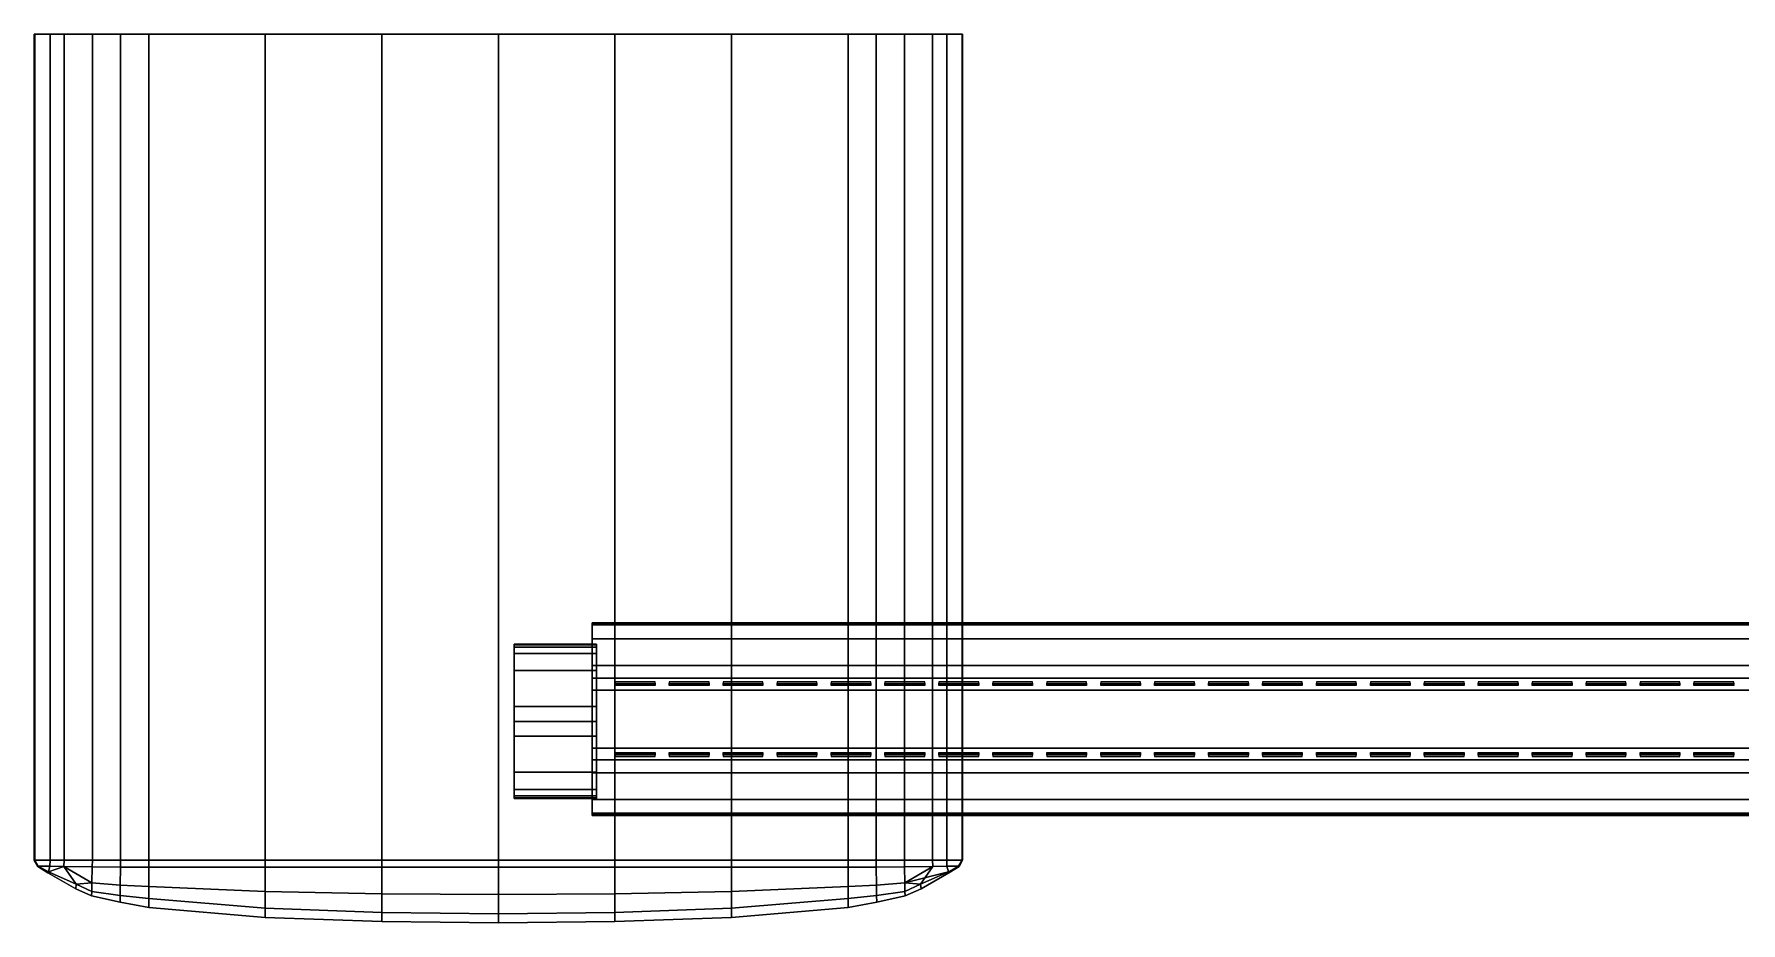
# Model space of a CAD drawing. Extents: x -134 to 134, y -35 to 0.
# Drawn here: x -134 to -67, y -34.9 to 0 of the extents above; entities that cross this region are included whole.
import ezdxf

# ---------------------------------------------------------------- set-up
doc = ezdxf.new("R2010")
doc.units = 0
for name, color, linetype in [('COSTURA', 240, 'CONTINUOUS'), ('COURO', 100, 'CONTINUOUS'), ('METAL', 160, 'CONTINUOUS')]:
    doc.layers.add(name, color=color, linetype=linetype)

msp = doc.modelspace()

# ---------------------------------------------------------------- linework, layer by layer
at = {"layer": 'COSTURA'}
for points in [[(-109.616, -25.537, 10.807), (-109.616, -25.438, 10.243), (-111.179, -25.438, 10.243), (-111.179, -25.537, 10.807)], [(-107.498, -25.537, 10.807), (-107.498, -25.438, 10.243), (-109.061, -25.438, 10.243), (-109.061, -25.537, 10.807)], [(-105.38, -25.537, 10.807), (-105.38, -25.438, 10.243), (-106.943, -25.438, 10.243), (-106.943, -25.537, 10.807)], [(-103.262, -25.537, 10.807), (-103.262, -25.438, 10.243), (-104.825, -25.438, 10.243), (-104.825, -25.537, 10.807)], [(-101.144, -25.537, 10.807), (-101.144, -25.438, 10.243), (-102.707, -25.438, 10.243), (-102.707, -25.537, 10.807)], [(-99.026, -25.537, 10.807), (-99.026, -25.438, 10.243), (-100.589, -25.438, 10.243), (-100.589, -25.537, 10.807)], [(-96.908, -25.537, 10.807), (-96.908, -25.438, 10.243), (-98.471, -25.438, 10.243), (-98.471, -25.537, 10.807)], [(-94.79, -25.537, 10.807), (-94.79, -25.438, 10.243), (-96.353, -25.438, 10.243), (-96.353, -25.537, 10.807)], [(-92.672, -25.537, 10.807), (-92.672, -25.438, 10.243), (-94.235, -25.438, 10.243), (-94.235, -25.537, 10.807)], [(-90.553, -25.537, 10.807), (-90.553, -25.438, 10.243), (-92.117, -25.438, 10.243), (-92.117, -25.537, 10.807)], [(-88.435, -25.537, 10.807), (-88.435, -25.438, 10.243), (-89.999, -25.438, 10.243), (-89.999, -25.537, 10.807)], [(-86.317, -25.537, 10.807), (-86.317, -25.438, 10.243), (-87.881, -25.438, 10.243), (-87.881, -25.537, 10.807)], [(-84.199, -25.537, 10.807), (-84.199, -25.438, 10.243), (-85.763, -25.438, 10.243), (-85.763, -25.537, 10.807)], [(-82.081, -25.537, 10.807), (-82.081, -25.438, 10.243), (-83.645, -25.438, 10.243), (-83.645, -25.537, 10.807)], [(-79.963, -25.537, 10.807), (-79.963, -25.438, 10.243), (-81.527, -25.438, 10.243), (-81.527, -25.537, 10.807)], [(-77.845, -25.537, 10.807), (-77.845, -25.438, 10.243), (-79.409, -25.438, 10.243), (-79.409, -25.537, 10.807)], [(-75.727, -25.537, 10.807), (-75.727, -25.438, 10.243), (-77.291, -25.438, 10.243), (-77.291, -25.537, 10.807)], [(-73.609, -25.537, 10.807), (-73.609, -25.438, 10.243), (-75.173, -25.438, 10.243), (-75.173, -25.537, 10.807)], [(-71.491, -25.537, 10.807), (-71.491, -25.438, 10.243), (-73.055, -25.438, 10.243), (-73.055, -25.537, 10.807)], [(-69.373, -25.537, 10.807), (-69.373, -25.438, 10.243), (-70.937, -25.438, 10.243), (-70.937, -25.537, 10.807)], [(-67.255, -25.537, 10.807), (-67.255, -25.438, 10.243), (-68.819, -25.438, 10.243), (-68.819, -25.537, 10.807)], [(-109.616, -25.486, -10.844), (-109.616, -25.585, -11.407), (-111.179, -25.585, -11.407), (-111.179, -25.486, -10.844)], [(-107.498, -25.486, -10.844), (-107.498, -25.585, -11.407), (-109.061, -25.585, -11.407), (-109.061, -25.486, -10.844)], [(-105.38, -25.486, -10.844), (-105.38, -25.585, -11.407), (-106.943, -25.585, -11.407), (-106.943, -25.486, -10.844)], [(-103.262, -25.486, -10.844), (-103.262, -25.585, -11.407), (-104.825, -25.585, -11.407), (-104.825, -25.486, -10.844)], [(-101.144, -25.486, -10.844), (-101.144, -25.585, -11.407), (-102.707, -25.585, -11.407), (-102.707, -25.486, -10.844)], [(-99.026, -25.486, -10.844), (-99.026, -25.585, -11.407), (-100.589, -25.585, -11.407), (-100.589, -25.486, -10.844)], [(-96.908, -25.486, -10.844), (-96.908, -25.585, -11.407), (-98.471, -25.585, -11.407), (-98.471, -25.486, -10.844)], [(-94.79, -25.486, -10.844), (-94.79, -25.585, -11.407), (-96.353, -25.585, -11.407), (-96.353, -25.486, -10.844)], [(-92.672, -25.486, -10.844), (-92.672, -25.585, -11.407), (-94.235, -25.585, -11.407), (-94.235, -25.486, -10.844)], [(-90.553, -25.486, -10.844), (-90.553, -25.585, -11.407), (-92.117, -25.585, -11.407), (-92.117, -25.486, -10.844)], [(-88.435, -25.486, -10.844), (-88.435, -25.585, -11.407), (-89.999, -25.585, -11.407), (-89.999, -25.486, -10.844)], [(-86.317, -25.486, -10.844), (-86.317, -25.585, -11.407), (-87.881, -25.585, -11.407), (-87.881, -25.486, -10.844)], [(-84.199, -25.486, -10.844), (-84.199, -25.585, -11.407), (-85.763, -25.585, -11.407), (-85.763, -25.486, -10.844)], [(-82.081, -25.486, -10.844), (-82.081, -25.585, -11.407), (-83.645, -25.585, -11.407), (-83.645, -25.486, -10.844)], [(-79.963, -25.486, -10.844), (-79.963, -25.585, -11.407), (-81.527, -25.585, -11.407), (-81.527, -25.486, -10.844)], [(-77.845, -25.486, -10.844), (-77.845, -25.585, -11.407), (-79.409, -25.585, -11.407), (-79.409, -25.486, -10.844)], [(-75.727, -25.486, -10.844), (-75.727, -25.585, -11.407), (-77.291, -25.585, -11.407), (-77.291, -25.486, -10.844)], [(-73.609, -25.486, -10.844), (-73.609, -25.585, -11.407), (-75.173, -25.585, -11.407), (-75.173, -25.486, -10.844)], [(-71.491, -25.486, -10.844), (-71.491, -25.585, -11.407), (-73.055, -25.585, -11.407), (-73.055, -25.486, -10.844)], [(-69.373, -25.486, -10.844), (-69.373, -25.585, -11.407), (-70.937, -25.585, -11.407), (-70.937, -25.486, -10.844)], [(-67.255, -25.486, -10.844), (-67.255, -25.585, -11.407), (-68.819, -25.585, -11.407), (-68.819, -25.486, -10.844)], [(-109.616, -28.218, -11.407), (-109.616, -28.318, -10.844), (-111.179, -28.318, -10.844), (-111.179, -28.218, -11.407)], [(-109.616, -28.365, 10.102), (-109.616, -28.266, 10.665), (-111.179, -28.266, 10.665), (-111.179, -28.365, 10.102)], [(-107.498, -28.218, -11.407), (-107.498, -28.318, -10.844), (-109.061, -28.318, -10.844), (-109.061, -28.218, -11.407)], [(-107.498, -28.365, 10.102), (-107.498, -28.266, 10.665), (-109.061, -28.266, 10.665), (-109.061, -28.365, 10.102)], [(-105.38, -28.218, -11.407), (-105.38, -28.318, -10.844), (-106.943, -28.318, -10.844), (-106.943, -28.218, -11.407)], [(-105.38, -28.365, 10.102), (-105.38, -28.266, 10.665), (-106.943, -28.266, 10.665), (-106.943, -28.365, 10.102)], [(-103.262, -28.218, -11.407), (-103.262, -28.318, -10.844), (-104.825, -28.318, -10.844), (-104.825, -28.218, -11.407)], [(-103.262, -28.365, 10.102), (-103.262, -28.266, 10.665), (-104.825, -28.266, 10.665), (-104.825, -28.365, 10.102)], [(-101.144, -28.218, -11.407), (-101.144, -28.318, -10.844), (-102.707, -28.318, -10.844), (-102.707, -28.218, -11.407)], [(-101.144, -28.365, 10.102), (-101.144, -28.266, 10.665), (-102.707, -28.266, 10.665), (-102.707, -28.365, 10.102)], [(-99.026, -28.218, -11.407), (-99.026, -28.318, -10.844), (-100.589, -28.318, -10.844), (-100.589, -28.218, -11.407)], [(-99.026, -28.365, 10.102), (-99.026, -28.266, 10.665), (-100.589, -28.266, 10.665), (-100.589, -28.365, 10.102)], [(-96.908, -28.218, -11.407), (-96.908, -28.318, -10.844), (-98.471, -28.318, -10.844), (-98.471, -28.218, -11.407)], [(-96.908, -28.365, 10.102), (-96.908, -28.266, 10.665), (-98.471, -28.266, 10.665), (-98.471, -28.365, 10.102)], [(-94.79, -28.218, -11.407), (-94.79, -28.318, -10.844), (-96.353, -28.318, -10.844), (-96.353, -28.218, -11.407)], [(-94.79, -28.365, 10.102), (-94.79, -28.266, 10.665), (-96.353, -28.266, 10.665), (-96.353, -28.365, 10.102)], [(-92.672, -28.218, -11.407), (-92.672, -28.318, -10.844), (-94.235, -28.318, -10.844), (-94.235, -28.218, -11.407)], [(-92.672, -28.365, 10.102), (-92.672, -28.266, 10.665), (-94.235, -28.266, 10.665), (-94.235, -28.365, 10.102)], [(-90.553, -28.218, -11.407), (-90.553, -28.318, -10.844), (-92.117, -28.318, -10.844), (-92.117, -28.218, -11.407)], [(-90.553, -28.365, 10.102), (-90.553, -28.266, 10.665), (-92.117, -28.266, 10.665), (-92.117, -28.365, 10.102)], [(-88.435, -28.218, -11.407), (-88.435, -28.318, -10.844), (-89.999, -28.318, -10.844), (-89.999, -28.218, -11.407)], [(-88.435, -28.365, 10.102), (-88.435, -28.266, 10.665), (-89.999, -28.266, 10.665), (-89.999, -28.365, 10.102)], [(-86.317, -28.218, -11.407), (-86.317, -28.318, -10.844), (-87.881, -28.318, -10.844), (-87.881, -28.218, -11.407)], [(-86.317, -28.365, 10.102), (-86.317, -28.266, 10.665), (-87.881, -28.266, 10.665), (-87.881, -28.365, 10.102)], [(-84.199, -28.218, -11.407), (-84.199, -28.318, -10.844), (-85.763, -28.318, -10.844), (-85.763, -28.218, -11.407)], [(-84.199, -28.365, 10.102), (-84.199, -28.266, 10.665), (-85.763, -28.266, 10.665), (-85.763, -28.365, 10.102)], [(-82.081, -28.218, -11.407), (-82.081, -28.318, -10.844), (-83.645, -28.318, -10.844), (-83.645, -28.218, -11.407)], [(-82.081, -28.365, 10.102), (-82.081, -28.266, 10.665), (-83.645, -28.266, 10.665), (-83.645, -28.365, 10.102)], [(-79.963, -28.218, -11.407), (-79.963, -28.318, -10.844), (-81.527, -28.318, -10.844), (-81.527, -28.218, -11.407)], [(-79.963, -28.365, 10.102), (-79.963, -28.266, 10.665), (-81.527, -28.266, 10.665), (-81.527, -28.365, 10.102)], [(-77.845, -28.218, -11.407), (-77.845, -28.318, -10.844), (-79.409, -28.318, -10.844), (-79.409, -28.218, -11.407)], [(-77.845, -28.365, 10.102), (-77.845, -28.266, 10.665), (-79.409, -28.266, 10.665), (-79.409, -28.365, 10.102)], [(-75.727, -28.218, -11.407), (-75.727, -28.318, -10.844), (-77.291, -28.318, -10.844), (-77.291, -28.218, -11.407)], [(-75.727, -28.365, 10.102), (-75.727, -28.266, 10.665), (-77.291, -28.266, 10.665), (-77.291, -28.365, 10.102)], [(-73.609, -28.218, -11.407), (-73.609, -28.318, -10.844), (-75.173, -28.318, -10.844), (-75.173, -28.218, -11.407)], [(-73.609, -28.365, 10.102), (-73.609, -28.266, 10.665), (-75.173, -28.266, 10.665), (-75.173, -28.365, 10.102)], [(-71.491, -28.218, -11.407), (-71.491, -28.318, -10.844), (-73.055, -28.318, -10.844), (-73.055, -28.218, -11.407)], [(-71.491, -28.365, 10.102), (-71.491, -28.266, 10.665), (-73.055, -28.266, 10.665), (-73.055, -28.365, 10.102)], [(-69.373, -28.218, -11.407), (-69.373, -28.318, -10.844), (-70.937, -28.318, -10.844), (-70.937, -28.218, -11.407)], [(-69.373, -28.365, 10.102), (-69.373, -28.266, 10.665), (-70.937, -28.266, 10.665), (-70.937, -28.365, 10.102)], [(-67.255, -28.218, -11.407), (-67.255, -28.318, -10.844), (-68.819, -28.318, -10.844), (-68.819, -28.218, -11.407)], [(-67.255, -28.365, 10.102), (-67.255, -28.266, 10.665), (-68.819, -28.266, 10.665), (-68.819, -28.365, 10.102)]]:
    msp.add_3dface(points, dxfattribs=at)

# ---------------------------------------------------------------- meshes
at = {"layer": 'COURO'}
mesh = msp.add_polyface(dxfattribs=at)
corners = [(112.4, -28.038, 12.112), (112.4, -28.038, 12.112), (112.4, -28.038, 12.112), (112.4, -25.767, 12.112), (112.4, -25.767, 12.112), (112.4, -25.767, 12.112), (112.4, -28.507, 8.986), (112.4, -28.507, 8.986), (112.4, -25.297, 8.986), (112.4, -25.297, 8.986), (112.4, -29.011, 6.73), (112.4, -29.011, 6.73), (112.4, -24.793, 6.73), (112.4, -24.793, 6.73), (112.4, -27.964, 6.724), (112.4, -25.84, 6.724), (112.4, -30.058, 3.744), (112.4, -30.058, 3.744), (112.4, -23.747, 3.744), (112.4, -23.747, 3.744), (112.4, -30.599, 1.284), (112.4, -30.599, 1.284), (112.4, -23.205, 1.284), (112.4, -23.205, 1.284), (112.4, -30.667, 0.545), (112.4, -30.667, 0.545), (112.4, -23.137, 0.545), (112.4, -23.137, 0.545), (112.4, -27.891, 0.487), (112.4, -25.914, 0.487), (112.4, -30.69, -0.194), (112.4, -30.69, -0.194), (112.4, -27.891, -0.194), (112.4, -25.914, -0.194), (112.4, -23.115, -0.194), (112.4, -23.115, -0.194), (112.4, -27.891, -0.875), (112.4, -25.914, -0.875), (112.4, -30.667, -0.933), (112.4, -30.667, -0.933), (112.4, -23.137, -0.933), (112.4, -23.137, -0.933), (112.4, -30.599, -1.672), (112.4, -30.599, -1.672), (112.4, -23.205, -1.672), (112.4, -23.205, -1.672), (112.4, -30.058, -4.132), (112.4, -30.058, -4.132), (112.4, -23.747, -4.132), (112.4, -23.747, -4.132), (112.4, -27.964, -7.112), (112.4, -25.84, -7.112), (112.4, -29.011, -7.118), (112.4, -29.011, -7.118), (112.4, -24.793, -7.118), (112.4, -24.793, -7.118), (112.4, -28.507, -9.374), (112.4, -28.507, -9.374), (112.4, -25.297, -9.374), (112.4, -25.297, -9.374), (112.4, -28.038, -12.5), (112.4, -28.038, -12.5), (112.4, -28.038, -12.5), (112.4, -25.767, -12.5), (112.4, -25.767, -12.5), (112.4, -25.767, -12.5), (-61.768, -28.038, 12.112), (-61.768, -28.038, 12.112), (-61.768, -25.767, 12.112), (-61.768, -25.767, 12.112), (-61.768, -28.507, 8.986), (-61.768, -25.297, 8.986), (-61.768, -29.011, 6.73), (-61.768, -24.793, 6.73), (-61.768, -30.058, 3.744), (-61.768, -23.747, 3.744), (-61.768, -30.599, 1.284), (-61.768, -23.205, 1.284), (-61.768, -30.667, 0.545), (-61.768, -23.137, 0.545), (-61.768, -30.69, -0.194), (-61.768, -23.115, -0.194), (-61.768, -30.667, -0.933), (-61.768, -23.137, -0.933), (-61.768, -30.599, -1.672), (-61.768, -23.205, -1.672), (-61.768, -30.058, -4.132), (-61.768, -23.747, -4.132), (-61.768, -29.011, -7.118), (-61.768, -24.793, -7.118), (-61.768, -28.507, -9.374), (-61.768, -25.297, -9.374), (-61.768, -28.038, -12.5), (-61.768, -28.038, -12.5), (-61.768, -25.767, -12.5), (-61.768, -25.767, -12.5), (-112.091, -28.038, 12.112), (-112.091, -28.038, 12.112), (-112.091, -28.038, 12.112), (-112.091, -25.767, 12.112), (-112.091, -25.767, 12.112), (-112.091, -25.767, 12.112), (-112.091, -28.507, 8.986), (-112.091, -28.507, 8.986), (-112.091, -25.297, 8.986), (-112.091, -25.297, 8.986), (-112.091, -29.011, 6.73), (-112.091, -29.011, 6.73), (-112.091, -24.793, 6.73), (-112.091, -24.793, 6.73), (-112.091, -27.964, 6.724), (-112.091, -25.84, 6.724), (-112.091, -30.058, 3.744), (-112.091, -30.058, 3.744), (-112.091, -23.747, 3.744), (-112.091, -23.747, 3.744), (-112.091, -30.599, 1.284), (-112.091, -30.599, 1.284), (-112.091, -23.205, 1.284), (-112.091, -23.205, 1.284), (-112.091, -30.667, 0.545), (-112.091, -30.667, 0.545), (-112.091, -23.137, 0.545), (-112.091, -23.137, 0.545), (-112.091, -27.891, 0.487), (-112.091, -25.914, 0.487), (-112.091, -30.69, -0.194), (-112.091, -30.69, -0.194), (-112.091, -27.891, -0.194), (-112.091, -25.914, -0.194), (-112.091, -23.115, -0.194), (-112.091, -23.115, -0.194), (-112.091, -27.891, -0.875), (-112.091, -25.914, -0.875), (-112.091, -30.667, -0.933), (-112.091, -30.667, -0.933), (-112.091, -23.137, -0.933), (-112.091, -23.137, -0.933), (-112.091, -30.599, -1.672), (-112.091, -30.599, -1.672), (-112.091, -23.205, -1.672), (-112.091, -23.205, -1.672), (-112.091, -30.058, -4.132), (-112.091, -30.058, -4.132), (-112.091, -23.747, -4.132), (-112.091, -23.747, -4.132), (-112.091, -27.964, -7.112), (-112.091, -25.84, -7.112), (-112.091, -29.011, -7.118), (-112.091, -29.011, -7.118), (-112.091, -24.793, -7.118), (-112.091, -24.793, -7.118), (-112.091, -28.507, -9.374), (-112.091, -28.507, -9.374), (-112.091, -25.297, -9.374), (-112.091, -25.297, -9.374), (-112.091, -28.038, -12.5), (-112.091, -28.038, -12.5), (-112.091, -28.038, -12.5), (-112.091, -25.767, -12.5), (-112.091, -25.767, -12.5), (-112.091, -25.767, -12.5)]
mesh.append_faces([[corners[k] for k in face] for face in [(62, 93, 95, 65), (56, 60, 50, 52), (51, 63, 58, 54), (49, 87, 85, 45), (55, 89, 87, 49), (64, 94, 91, 59), (51, 50, 60, 63), (41, 83, 81, 35), (45, 85, 83, 41), (33, 37, 40, 34), (32, 36, 37, 33), (30, 38, 36, 32), (36, 38, 42, 46), (36, 46, 52, 50), (48, 44, 40, 37), (48, 37, 51, 54), (59, 91, 89, 55), (37, 36, 50, 51), (68, 66, 1, 4), (6, 10, 14, 0), (15, 12, 8, 3), (77, 75, 19, 23), (75, 73, 13, 19), (71, 69, 5, 9), (15, 3, 0, 14), (81, 79, 27, 35), (79, 77, 23, 27), (33, 34, 26, 29), (32, 33, 29, 28), (30, 32, 28, 24), (20, 24, 28, 16), (10, 16, 28, 14), (26, 22, 18, 29), (15, 29, 18, 12), (73, 71, 9, 13), (29, 15, 14, 28), (47, 43, 84, 86), (53, 47, 86, 88), (61, 57, 90, 92), (39, 31, 80, 82), (43, 39, 82, 84), (57, 53, 88, 90), (21, 17, 74, 76), (17, 11, 72, 74), (7, 2, 67, 70), (31, 25, 78, 80), (25, 21, 76, 78), (11, 7, 70, 72), (157, 160, 95, 93), (153, 149, 146, 158), (147, 151, 155, 161), (144, 140, 85, 87), (150, 144, 87, 89), (159, 154, 91, 94), (147, 161, 158, 146), (136, 130, 81, 83), (140, 136, 83, 85), (129, 131, 137, 133), (128, 129, 133, 132), (127, 128, 132, 135), (139, 135, 132, 143), (149, 143, 132, 146), (137, 141, 145, 133), (147, 133, 145, 151), (154, 150, 89, 91), (133, 147, 146, 132), (68, 99, 96, 66), (103, 98, 110, 107), (111, 101, 105, 109), (77, 118, 114, 75), (75, 114, 108, 73), (71, 104, 100, 69), (111, 110, 98, 101), (81, 130, 122, 79), (79, 122, 118, 77), (129, 125, 123, 131), (128, 124, 125, 129), (127, 121, 124, 128), (124, 121, 117, 113), (124, 113, 107, 110), (115, 119, 123, 125), (115, 125, 111, 109), (73, 108, 104, 71), (125, 124, 110, 111), (142, 86, 84, 138), (148, 88, 86, 142), (156, 92, 90, 152), (134, 82, 80, 126), (138, 84, 82, 134), (152, 90, 88, 148), (116, 76, 74, 112), (112, 74, 72, 106), (102, 70, 67, 97), (126, 80, 78, 120), (120, 78, 76, 116), (106, 72, 70, 102)]])
at = {"layer": 'METAL'}
mesh = msp.add_polyface(dxfattribs=at)
corners = [(-131.714, 0, -2.412), (-131.714, -32.443, -2.412), (-132.821, -32.443, -1.96), (-132.821, 0, -1.96), (-131.714, 0, 1.906), (-131.714, -32.443, 1.906), (-130.608, -32.443, 2.303), (-130.608, 0, 2.303), (-124.924, -32.443, -4.35), (-129.501, -32.443, -3.193), (-129.501, 0, -3.193), (-124.924, 0, -4.35), (-120.347, -32.443, -5.044), (-120.347, 0, -5.044), (-115.769, -32.443, -5.276), (-115.769, 0, -5.276), (-120.347, -32.443, 4.539), (-115.769, -32.443, 4.77), (-115.769, 0, 4.77), (-120.347, 0, 4.539), (-124.924, -32.443, 3.844), (-124.924, 0, 3.844), (-129.501, -32.443, 2.687), (-129.501, 0, 2.687), (-134, -32.443, -0.127), (-133.976, -32.443, 0.125), (-133.976, 0, 0.125), (-134, 0, -0.127), (-134, -32.443, -0.379), (-134, 0, -0.379), (-133.976, -32.443, -0.631), (-133.976, 0, -0.631), (-130.608, -32.443, -2.809), (-130.608, 0, -2.809), (-133.375, -32.443, -1.628), (-133.375, 0, -1.628), (-133.375, 0, 1.123), (-133.375, -32.443, 1.123), (-132.821, -32.443, 1.454), (-132.821, 0, 1.454), (-115.145, -27.577, 0.415), (-115.145, -28.987, 6.402), (-115.145, -27.577, 10.857), (-115.145, -27.577, -11.245), (-115.145, -26.992, -11.245), (-111.918, -26.992, -11.245), (-111.918, -27.577, -11.245), (-111.918, -27.577, 10.857), (-111.918, -26.992, 10.857), (-115.145, -26.992, 10.857), (-115.145, -27.577, 10.857), (-115.145, -27.577, -0.803), (-115.145, -26.992, -0.803), (-115.145, -26.992, -11.245), (-115.145, -27.577, -11.245), (-115.145, -27.577, -0.194), (-115.145, -26.992, -0.194), (-115.145, -26.992, 0.415), (-115.145, -26.992, 10.857), (-115.145, -26.408, -11.245), (-115.145, -26.408, -0.803), (-115.145, -23.991, -0.854), (-115.145, -24.071, -1.515), (-115.145, -24.322, -3.713), (-115.145, -24.998, -6.79), (-115.145, -24.998, -6.79), (-115.145, -24.322, -3.713), (-111.918, -24.322, -3.713), (-111.918, -24.998, -6.79), (-115.145, -26.408, -11.245), (-111.918, -26.408, -11.245), (-111.918, -24.998, 6.402), (-111.918, -24.322, 3.325), (-115.145, -24.322, 3.325), (-115.145, -24.998, 6.402), (-111.918, -26.408, 10.857), (-115.145, -26.408, 10.857), (-115.145, -23.964, -0.194), (-115.145, -26.408, -0.194), (-115.145, -23.991, 0.466), (-115.145, -26.408, 0.415), (-115.145, -26.408, 10.857), (-115.145, -24.998, 6.402), (-115.145, -24.071, 1.127), (-115.145, -24.322, 3.325), (-115.145, -26.408, -11.245), (-111.918, -26.408, -11.245), (-111.918, -26.408, 10.857), (-115.145, -26.408, 10.857)]
mesh.append_faces([[corners[k] for k in face] for face in [(0, 1, 2, 3), (4, 5, 6, 7), (8, 9, 10, 11), (12, 8, 11, 13), (14, 12, 13, 15), (16, 17, 18, 19), (20, 16, 19, 21), (22, 20, 21, 23), (24, 25, 26, 27), (28, 24, 27, 29), (30, 28, 29, 31), (10, 9, 32, 33), (33, 32, 1, 0), (34, 35, 3, 2), (36, 37, 38, 39), (39, 38, 5, 4), (22, 23, 7, 6), (40, 41, 42, 42), (43, 44, 45, 46), (47, 48, 49, 50), (51, 52, 53, 54), (55, 56, 52, 51), (40, 57, 56, 55), (42, 58, 57, 40), (59, 60, 61, 62), (62, 63, 64, 59), (65, 66, 67, 68), (69, 65, 68, 70), (71, 72, 73, 74), (75, 71, 74, 76), (77, 61, 60, 78), (79, 77, 78, 80), (80, 81, 82, 83), (82, 84, 83, 83), (80, 83, 79, 79), (85, 86, 45, 44), (87, 88, 49, 48), (60, 59, 53, 52), (78, 60, 52, 56), (80, 78, 56, 57), (81, 80, 57, 58)]])
mesh = msp.add_polyface(dxfattribs=at)
corners = [(-131.738, 0, -1.548), (-131.714, 0, -2.412), (-132.821, 0, -1.96), (-132.857, 0, -1.277), (-124.924, 0, -2.711), (-124.924, 0, -4.35), (-129.501, 0, -3.193), (-129.501, 0, -2.017), (-120.347, 0, -3.128), (-120.347, 0, -5.044), (-115.769, 0, -3.267), (-115.769, 0, -5.276), (-131.75, 0, -0.685), (-132.875, 0, -0.594), (-131.75, 0, 0.179), (-132.875, 0, 0.089), (-132.857, 0, 0.771), (-131.738, 0, 1.043), (-132.821, 0, 1.454), (-131.714, 0, 1.906), (-124.924, 0, -1.072), (-129.501, 0, -0.841), (-124.924, 0, 0.567), (-129.501, 0, 0.335), (-124.924, 0, 2.205), (-129.501, 0, 1.511), (-124.924, 0, 3.844), (-129.501, 0, 2.687), (-120.347, 0, -1.211), (-120.347, 0, 0.705), (-120.347, 0, 2.622), (-120.347, 0, 4.539), (-115.769, 0, -1.257), (-115.769, 0, 0.752), (-115.769, 0, 2.761), (-115.769, 0, 4.77), (-130.608, 0, -2.809), (-130.62, 0, -1.787), (-133.375, 0, -1.628), (-133.417, 0, -1.078), (-130.626, 0, -0.764), (-133.438, 0, -0.528), (-130.626, 0, 0.258), (-133.438, 0, 0.022), (-130.62, 0, 1.281), (-133.417, 0, 0.572), (-130.608, 0, 2.303), (-133.375, 0, 1.123), (-133.976, -32.443, -0.631), (-133.976, 0, -0.631), (-133.375, 0, -1.628), (-133.375, -32.443, -1.628), (-133.976, 0, 0.125), (-133.976, -32.443, 0.125), (-133.375, -32.443, 1.123), (-133.375, 0, 1.123), (-133.976, 0, -0.631), (-134, 0, -0.379), (-134, 0, -0.127), (-133.976, 0, 0.125)]
mesh.append_faces([[corners[k] for k in face] for face in [(0, 1, 2, 3), (4, 5, 6, 7), (8, 9, 5, 4), (10, 11, 9, 8), (12, 0, 3, 13), (14, 12, 13, 15), (16, 17, 14, 15), (18, 19, 17, 16), (20, 4, 7, 21), (22, 20, 21, 23), (24, 22, 23, 25), (26, 24, 25, 27), (28, 8, 4, 20), (29, 28, 20, 22), (30, 29, 22, 24), (31, 30, 24, 26), (32, 10, 8, 28), (33, 32, 28, 29), (34, 33, 29, 30), (35, 34, 30, 31), (7, 6, 36, 37), (37, 36, 1, 0), (38, 39, 3, 2), (21, 7, 37, 40), (40, 37, 0, 12), (39, 41, 13, 3), (23, 21, 40, 42), (42, 40, 12, 14), (41, 43, 15, 13), (44, 25, 23, 42), (17, 44, 42, 14), (15, 43, 45, 16), (46, 27, 25, 44), (19, 46, 44, 17), (16, 45, 47, 18), (48, 49, 50, 51), (52, 53, 54, 55), (38, 56, 39, 39), (56, 57, 41, 39), (57, 58, 43, 41), (43, 58, 59, 45), (45, 59, 47, 47)]])
mesh = msp.add_polyface(dxfattribs=at)
corners = [(-99.824, 0, -2.412), (-98.718, 0, -1.96), (-98.718, -32.443, -1.96), (-99.824, -32.443, -2.412), (-99.824, 0, 1.906), (-100.931, 0, 2.303), (-100.931, -32.443, 2.303), (-99.824, -32.443, 1.906), (-106.615, -32.443, -4.35), (-106.615, 0, -4.35), (-102.038, 0, -3.193), (-102.038, -32.443, -3.193), (-111.192, -32.443, -5.044), (-111.192, 0, -5.044), (-115.769, -32.443, -5.276), (-115.769, 0, -5.276), (-111.192, -32.443, 4.539), (-111.192, 0, 4.539), (-115.769, 0, 4.77), (-115.769, -32.443, 4.77), (-106.615, -32.443, 3.844), (-106.615, 0, 3.844), (-102.038, -32.443, 2.687), (-102.038, 0, 2.687), (-97.539, -32.443, -0.127), (-97.539, 0, -0.127), (-97.563, 0, 0.125), (-97.563, -32.443, 0.125), (-97.539, -32.443, -0.379), (-97.539, 0, -0.379), (-97.563, -32.443, -0.631), (-97.563, 0, -0.631), (-100.931, 0, -2.809), (-100.931, -32.443, -2.809), (-98.164, -32.443, -1.628), (-98.164, 0, -1.628), (-98.164, 0, 1.123), (-98.718, 0, 1.454), (-98.718, -32.443, 1.454), (-98.164, -32.443, 1.123), (-111.918, -27.577, 10.857), (-111.918, -29.914, 1.127), (-111.918, -29.994, 0.466), (-111.918, -27.577, 0.415), (-111.918, -29.994, -0.854), (-111.918, -27.577, -0.803), (-111.918, -27.577, -0.194), (-111.918, -30.021, -0.194), (-111.918, -28.987, -6.79), (-111.918, -27.577, -11.245), (-111.918, -26.992, 0.415), (-111.918, -26.992, 10.857), (-111.918, -26.992, -0.194), (-111.918, -26.992, -0.803), (-111.918, -26.992, -11.245), (-111.918, -26.408, 10.857), (-111.918, -26.408, 0.415), (-111.918, -23.991, 0.466), (-111.918, -24.071, 1.127), (-111.918, -24.322, 3.325), (-111.918, -24.998, 6.402), (-115.145, -24.322, -3.713), (-115.145, -24.071, -1.515), (-111.918, -24.071, -1.515), (-111.918, -24.322, -3.713), (-111.918, -24.322, 3.325), (-111.918, -24.071, 1.127), (-115.145, -24.071, 1.127), (-115.145, -24.322, 3.325), (-115.145, -23.991, 0.466), (-111.918, -23.991, 0.466), (-115.145, -23.964, -0.194), (-111.918, -23.964, -0.194), (-115.145, -23.991, -0.854), (-111.918, -23.991, -0.854), (-111.918, -23.964, -0.194), (-111.918, -26.408, -0.194), (-111.918, -23.991, -0.854), (-111.918, -26.408, -0.803), (-111.918, -26.408, -11.245), (-111.918, -24.998, -6.79), (-111.918, -24.071, -1.515), (-111.918, -24.322, -3.713)]
mesh.append_faces([[corners[k] for k in face] for face in [(0, 1, 2, 3), (4, 5, 6, 7), (8, 9, 10, 11), (12, 13, 9, 8), (14, 15, 13, 12), (16, 17, 18, 19), (20, 21, 17, 16), (22, 23, 21, 20), (24, 25, 26, 27), (28, 29, 25, 24), (30, 31, 29, 28), (10, 32, 33, 11), (32, 0, 3, 33), (34, 2, 1, 35), (36, 37, 38, 39), (37, 4, 7, 38), (22, 6, 5, 23), (40, 41, 42, 43), (44, 45, 46, 47), (45, 48, 49, 49), (43, 50, 51, 40), (46, 52, 50, 43), (45, 53, 52, 46), (49, 54, 53, 45), (55, 56, 57, 58), (58, 59, 60, 55), (61, 62, 63, 64), (65, 66, 67, 68), (69, 67, 66, 70), (71, 69, 70, 72), (73, 71, 72, 74), (62, 73, 74, 63), (75, 57, 56, 76), (77, 75, 76, 78), (78, 79, 80, 81), (80, 82, 81, 81), (78, 81, 77, 77), (56, 55, 51, 50), (76, 56, 50, 52), (78, 76, 52, 53), (79, 78, 53, 54)]])
mesh = msp.add_polyface(dxfattribs=at)
corners = [(-99.8, 0, -1.548), (-98.682, 0, -1.277), (-98.718, 0, -1.96), (-99.824, 0, -2.412), (-106.615, 0, -2.711), (-102.038, 0, -2.017), (-102.038, 0, -3.193), (-106.615, 0, -4.35), (-111.192, 0, -3.128), (-111.192, 0, -5.044), (-115.769, 0, -3.267), (-115.769, 0, -5.276), (-99.788, 0, -0.685), (-98.664, 0, -0.594), (-99.788, 0, 0.179), (-98.664, 0, 0.089), (-98.682, 0, 0.771), (-99.8, 0, 1.043), (-98.718, 0, 1.454), (-99.824, 0, 1.906), (-106.615, 0, -1.072), (-102.038, 0, -0.841), (-106.615, 0, 0.567), (-102.038, 0, 0.335), (-106.615, 0, 2.205), (-102.038, 0, 1.511), (-106.615, 0, 3.844), (-102.038, 0, 2.687), (-111.192, 0, -1.211), (-111.192, 0, 0.705), (-111.192, 0, 2.622), (-111.192, 0, 4.539), (-115.769, 0, -1.257), (-115.769, 0, 0.752), (-115.769, 0, 2.761), (-115.769, 0, 4.77), (-100.919, 0, -1.787), (-100.931, 0, -2.809), (-98.164, 0, -1.628), (-98.122, 0, -1.078), (-100.913, 0, -0.764), (-98.101, 0, -0.528), (-100.913, 0, 0.258), (-98.101, 0, 0.022), (-100.919, 0, 1.281), (-98.122, 0, 0.572), (-100.931, 0, 2.303), (-98.164, 0, 1.123), (-97.563, -32.443, -0.631), (-98.164, -32.443, -1.628), (-98.164, 0, -1.628), (-97.563, 0, -0.631), (-97.563, 0, 0.125), (-98.164, 0, 1.123), (-98.164, -32.443, 1.123), (-97.563, -32.443, 0.125), (-97.563, 0, -0.631), (-97.539, 0, -0.379), (-97.539, 0, -0.127), (-97.563, 0, 0.125)]
mesh.append_faces([[corners[k] for k in face] for face in [(0, 1, 2, 3), (4, 5, 6, 7), (8, 4, 7, 9), (10, 8, 9, 11), (12, 13, 1, 0), (14, 15, 13, 12), (16, 15, 14, 17), (18, 16, 17, 19), (20, 21, 5, 4), (22, 23, 21, 20), (24, 25, 23, 22), (26, 27, 25, 24), (28, 20, 4, 8), (29, 22, 20, 28), (30, 24, 22, 29), (31, 26, 24, 30), (32, 28, 8, 10), (33, 29, 28, 32), (34, 30, 29, 33), (35, 31, 30, 34), (5, 36, 37, 6), (36, 0, 3, 37), (38, 2, 1, 39), (21, 40, 36, 5), (40, 12, 0, 36), (39, 1, 13, 41), (23, 42, 40, 21), (42, 14, 12, 40), (41, 13, 15, 43), (44, 42, 23, 25), (17, 14, 42, 44), (15, 16, 45, 43), (46, 44, 25, 27), (19, 17, 44, 46), (16, 18, 47, 45), (48, 49, 50, 51), (52, 53, 54, 55), (38, 39, 56, 56), (56, 39, 41, 57), (57, 41, 43, 58), (43, 45, 59, 58), (45, 47, 59, 59)]])
mesh = msp.add_polyface(dxfattribs=at)
corners = [(-129.501, -34.298, -0.841), (-129.501, -33.946, -2.017), (-124.924, -34.331, -2.711), (-124.924, -34.693, -1.072), (-129.501, -34.298, 0.335), (-124.924, -34.693, 0.567), (-129.501, -33.946, 1.511), (-124.924, -34.331, 2.205), (-124.924, -34.331, 2.205), (-124.924, -33.678, 3.006), (-129.501, -33.482, 2.015), (-129.501, -33.946, 1.511), (-120.347, -34.498, -3.128), (-120.347, -34.85, -1.211), (-120.347, -34.85, 0.705), (-120.347, -34.498, 2.622), (-120.347, -34.498, 2.622), (-120.347, -33.761, 3.589), (-115.769, -34.552, -3.267), (-115.769, -34.904, -1.257), (-115.769, -34.904, 0.752), (-115.769, -34.552, 2.761), (-115.769, -34.552, 2.761), (-115.769, -33.788, 3.784), (-130.609, -32.714, -2.699), (-130.608, -32.443, -2.809), (-129.501, -32.443, -3.193), (-129.501, -32.716, -3.093), (-124.924, -32.443, -4.35), (-124.924, -32.718, -4.257), (-120.347, -32.443, -5.044), (-120.347, -32.718, -4.951), (-115.769, -32.443, -5.276), (-115.769, -32.718, -5.182), (-115.769, -32.718, 4.676), (-115.769, -32.443, 4.77), (-120.347, -32.443, 4.539), (-120.347, -32.718, 4.445), (-124.924, -32.443, 3.844), (-124.924, -32.718, 3.752), (-129.501, -32.443, 2.687), (-129.501, -32.716, 2.587), (-130.608, -32.443, 2.303), (-130.609, -32.714, 2.193), (-129.501, -33.482, -2.521), (-130.616, -33.425, -2.175), (-124.924, -33.678, -3.512), (-120.347, -33.761, -4.095), (-115.769, -33.788, -4.29), (-130.616, -33.425, 1.67), (-124.924, -34.331, -2.711), (-129.501, -33.946, -2.017), (-120.347, -34.498, -3.128), (-115.769, -34.552, -3.267), (-115.145, -28.987, -6.79), (-115.145, -29.663, -3.713), (-115.145, -29.914, -1.515), (-115.145, -27.577, -11.245), (-115.145, -29.994, -0.854), (-115.145, -27.577, -0.803), (-115.145, -28.987, -6.79), (-111.918, -28.987, -6.79), (-111.918, -29.663, -3.713), (-115.145, -29.663, -3.713), (-115.145, -27.577, -11.245), (-111.918, -27.577, -11.245), (-111.918, -28.987, 6.402), (-115.145, -28.987, 6.402), (-115.145, -29.663, 3.325), (-111.918, -29.663, 3.325), (-111.918, -27.577, 10.857), (-115.145, -27.577, 10.857), (-115.145, -30.021, -0.194), (-115.145, -27.577, -0.194), (-115.145, -29.994, 0.466), (-115.145, -27.577, 0.415), (-115.145, -29.914, 1.127), (-115.145, -28.987, 6.402), (-115.145, -29.663, 3.325)]
mesh.append_faces([[corners[k] for k in face] for face in [(0, 1, 2, 3), (4, 0, 3, 5), (6, 4, 5, 7), (8, 9, 10, 11), (3, 2, 12, 13), (5, 3, 13, 14), (7, 5, 14, 15), (16, 17, 9, 8), (13, 12, 18, 19), (14, 13, 19, 20), (15, 14, 20, 21), (22, 23, 17, 16), (24, 25, 26, 27), (27, 26, 28, 29), (29, 28, 30, 31), (31, 30, 32, 33), (34, 35, 36, 37), (37, 36, 38, 39), (39, 38, 40, 41), (41, 40, 42, 43), (24, 27, 44, 45), (27, 29, 46, 44), (29, 31, 47, 46), (33, 48, 47, 31), (37, 17, 23, 34), (39, 9, 17, 37), (39, 41, 10, 9), (43, 49, 10, 41), (44, 46, 50, 51), (46, 47, 52, 50), (47, 48, 53, 52), (54, 55, 56, 57), (57, 56, 58, 59), (60, 61, 62, 63), (64, 65, 61, 60), (66, 67, 68, 69), (70, 71, 67, 66), (72, 73, 59, 58), (74, 75, 73, 72), (75, 74, 76, 77), (76, 78, 77, 77)]])
mesh = msp.add_polyface(dxfattribs=at)
corners = [(-102.038, -34.298, -0.841), (-106.615, -34.693, -1.072), (-106.615, -34.331, -2.711), (-102.038, -33.946, -2.017), (-102.038, -34.298, 0.335), (-106.615, -34.693, 0.567), (-102.038, -33.946, 1.511), (-106.615, -34.331, 2.205), (-106.615, -34.331, 2.205), (-102.038, -33.946, 1.511), (-102.038, -33.482, 2.015), (-106.615, -33.678, 3.006), (-111.192, -34.85, -1.211), (-111.192, -34.498, -3.128), (-111.192, -34.85, 0.705), (-111.192, -34.498, 2.622), (-111.192, -34.498, 2.622), (-111.192, -33.761, 3.589), (-115.769, -34.904, -1.257), (-115.769, -34.552, -3.267), (-115.769, -34.904, 0.752), (-115.769, -34.552, 2.761), (-115.769, -34.552, 2.761), (-115.769, -33.788, 3.784), (-100.93, -32.714, -2.699), (-102.038, -32.716, -3.093), (-102.038, -32.443, -3.193), (-100.931, -32.443, -2.809), (-106.615, -32.718, -4.257), (-106.615, -32.443, -4.35), (-111.192, -32.718, -4.951), (-111.192, -32.443, -5.044), (-115.769, -32.718, -5.182), (-115.769, -32.443, -5.276), (-115.769, -32.718, 4.676), (-111.192, -32.718, 4.445), (-111.192, -32.443, 4.539), (-115.769, -32.443, 4.77), (-106.615, -32.718, 3.752), (-106.615, -32.443, 3.844), (-102.038, -32.716, 2.587), (-102.038, -32.443, 2.687), (-100.93, -32.714, 2.193), (-100.931, -32.443, 2.303), (-100.923, -33.425, -2.175), (-102.038, -33.482, -2.521), (-106.615, -33.678, -3.512), (-111.192, -33.761, -4.095), (-115.769, -33.788, -4.29), (-100.923, -33.425, 1.67), (-102.038, -33.946, -2.017), (-106.615, -34.331, -2.711), (-111.192, -34.498, -3.128), (-115.769, -34.552, -3.267), (-111.918, -28.987, 6.402), (-111.918, -29.663, 3.325), (-111.918, -29.914, 1.127), (-111.918, -27.577, 10.857), (-115.145, -29.663, -3.713), (-111.918, -29.663, -3.713), (-111.918, -29.914, -1.515), (-115.145, -29.914, -1.515), (-111.918, -29.663, 3.325), (-115.145, -29.663, 3.325), (-115.145, -29.914, 1.127), (-111.918, -29.914, 1.127), (-115.145, -29.994, 0.466), (-111.918, -29.994, 0.466), (-115.145, -30.021, -0.194), (-111.918, -30.021, -0.194), (-115.145, -29.994, -0.854), (-111.918, -29.994, -0.854), (-111.918, -30.021, -0.194), (-111.918, -27.577, -0.194), (-111.918, -27.577, 0.415), (-111.918, -29.994, 0.466), (-111.918, -27.577, -0.803), (-111.918, -29.994, -0.854), (-111.918, -29.914, -1.515), (-111.918, -28.987, -6.79), (-111.918, -29.663, -3.713)]
mesh.append_faces([[corners[k] for k in face] for face in [(0, 1, 2, 3), (4, 5, 1, 0), (6, 7, 5, 4), (8, 9, 10, 11), (1, 12, 13, 2), (5, 14, 12, 1), (7, 15, 14, 5), (16, 8, 11, 17), (12, 18, 19, 13), (14, 20, 18, 12), (15, 21, 20, 14), (22, 16, 17, 23), (24, 25, 26, 27), (25, 28, 29, 26), (28, 30, 31, 29), (30, 32, 33, 31), (34, 35, 36, 37), (35, 38, 39, 36), (38, 40, 41, 39), (40, 42, 43, 41), (24, 44, 45, 25), (25, 45, 46, 28), (28, 46, 47, 30), (32, 30, 47, 48), (35, 34, 23, 17), (38, 35, 17, 11), (38, 11, 10, 40), (42, 40, 10, 49), (45, 50, 51, 46), (46, 51, 52, 47), (47, 52, 53, 48), (54, 55, 56, 57), (58, 59, 60, 61), (62, 63, 64, 65), (66, 67, 65, 64), (68, 69, 67, 66), (70, 71, 69, 68), (61, 60, 71, 70), (72, 73, 74, 75), (76, 77, 78, 79), (78, 80, 79, 79)]])
mesh = msp.add_polyface(dxfattribs=at)
corners = [(-130.62, -33.832, -1.787), (-131.737, -33.668, -1.548), (-131.732, -33.338, -1.806), (-130.616, -33.425, -2.175), (-131.749, -33.844, -0.685), (-131.737, -33.668, -1.548), (-130.62, -33.832, -1.787), (-130.626, -34.096, -0.764), (-131.749, -33.844, 0.179), (-130.626, -34.096, 0.258), (-130.62, -33.832, 1.281), (-131.737, -33.668, 1.043), (-132.351, -33.379, -1.46), (-132.367, -33.565, -0.66), (-132.351, -33.379, -1.46), (-129.501, -33.946, -2.017), (-129.501, -34.298, -0.841), (-132.367, -33.565, 0.155), (-129.501, -34.298, 0.335), (-133.457, -32.939, 0.022), (-132.351, -33.379, 0.926), (-133.44, -32.894, 0.569), (-129.501, -33.946, 1.511), (-130.616, -33.425, 1.67), (-130.62, -33.832, 1.281), (-129.501, -33.946, 1.511), (-129.501, -33.482, 2.015), (-133.385, -32.679, 0.985), (-133.375, -32.443, 1.123), (-133.976, -32.443, 0.125), (-133.839, -32.678, 0.235), (-133.839, -32.678, -0.741), (-133.44, -32.894, -1.075), (-133.457, -32.939, -0.528), (-133.859, -32.69, -0.416), (-133.859, -32.69, -0.09), (-131.718, -32.708, -2.285), (-131.714, -32.443, -2.412), (-130.608, -32.443, -2.809), (-130.609, -32.714, -2.699), (-132.829, -32.696, -1.807), (-132.821, -32.443, -1.96), (-133.385, -32.679, -1.491), (-133.375, -32.443, -1.628), (-131.718, -32.708, 1.78), (-131.714, -32.443, 1.906), (-132.821, -32.443, 1.454), (-132.829, -32.696, 1.301), (-130.609, -32.714, 2.193), (-130.608, -32.443, 2.303), (-133.375, -32.443, 1.123), (-133.385, -32.679, 0.985), (-133.976, -32.443, -0.631), (-133.375, -32.443, -1.628), (-133.976, -32.443, -0.631), (-133.839, -32.678, -0.741), (-133.859, -32.69, -0.416), (-134, -32.443, -0.379), (-133.859, -32.69, -0.09), (-134, -32.443, -0.127), (-133.839, -32.678, 0.235), (-133.976, -32.443, 0.125), (-131.732, -33.338, 1.301), (-131.737, -33.668, 1.043), (-129.501, -33.482, -2.521), (-129.501, -33.946, -2.017), (-132.351, -33.379, 0.926), (-133.44, -32.894, 0.569), (-133.385, -32.679, 0.985)]
mesh.append_faces([[corners[k] for k in face] for face in [(0, 1, 2, 3), (4, 5, 6, 7), (8, 4, 7, 9), (10, 11, 8, 9), (1, 12, 2, 2), (4, 13, 14, 5), (15, 16, 7, 6), (4, 8, 17, 13), (16, 18, 9, 7), (19, 17, 20, 21), (8, 11, 20, 17), (9, 18, 22, 10), (23, 24, 25, 26), (27, 28, 29, 30), (31, 32, 33, 34), (34, 33, 19, 35), (35, 19, 21, 30), (36, 37, 38, 39), (40, 41, 37, 36), (42, 43, 41, 40), (44, 45, 46, 47), (48, 49, 45, 44), (47, 46, 50, 51), (31, 52, 53, 42), (30, 21, 27, 27), (54, 55, 56, 57), (57, 56, 58, 59), (59, 58, 60, 61), (36, 39, 3, 2), (44, 62, 23, 48), (42, 32, 31, 31), (24, 23, 62, 63), (3, 64, 65, 0), (14, 13, 33, 32), (33, 13, 17, 19), (62, 66, 63, 63), (12, 40, 36, 2), (40, 12, 32, 42), (67, 66, 62, 47), (67, 47, 68, 68), (47, 62, 44, 44)]])
mesh = msp.add_polyface(dxfattribs=at)
corners = [(-100.919, -33.832, -1.787), (-100.923, -33.425, -2.175), (-99.807, -33.338, -1.806), (-99.802, -33.668, -1.548), (-99.79, -33.844, -0.685), (-100.913, -34.096, -0.764), (-100.919, -33.832, -1.787), (-99.802, -33.668, -1.548), (-99.79, -33.844, 0.179), (-100.913, -34.096, 0.258), (-100.919, -33.832, 1.281), (-99.802, -33.668, 1.043), (-99.188, -33.379, -1.46), (-99.188, -33.379, -1.46), (-99.172, -33.565, -0.66), (-102.038, -33.946, -2.017), (-102.038, -34.298, -0.841), (-99.172, -33.565, 0.155), (-102.038, -34.298, 0.335), (-98.081, -32.939, 0.022), (-98.099, -32.894, 0.569), (-99.188, -33.379, 0.926), (-102.038, -33.946, 1.511), (-100.923, -33.425, 1.67), (-102.038, -33.482, 2.015), (-102.038, -33.946, 1.511), (-100.919, -33.832, 1.281), (-98.154, -32.679, 0.985), (-97.7, -32.678, 0.235), (-97.563, -32.443, 0.125), (-98.164, -32.443, 1.123), (-97.7, -32.678, -0.741), (-97.679, -32.69, -0.416), (-98.081, -32.939, -0.528), (-98.099, -32.894, -1.075), (-97.679, -32.69, -0.09), (-99.821, -32.708, -2.285), (-100.93, -32.714, -2.699), (-100.931, -32.443, -2.809), (-99.824, -32.443, -2.412), (-98.71, -32.696, -1.807), (-98.718, -32.443, -1.96), (-98.154, -32.679, -1.491), (-98.164, -32.443, -1.628), (-99.821, -32.708, 1.78), (-98.71, -32.696, 1.301), (-98.718, -32.443, 1.454), (-99.824, -32.443, 1.906), (-100.93, -32.714, 2.193), (-100.931, -32.443, 2.303), (-98.164, -32.443, 1.123), (-98.164, -32.443, -1.628), (-97.563, -32.443, -0.631), (-97.563, -32.443, -0.631), (-97.539, -32.443, -0.379), (-97.679, -32.69, -0.416), (-97.7, -32.678, -0.741), (-97.539, -32.443, -0.127), (-97.679, -32.69, -0.09), (-97.563, -32.443, 0.125), (-97.7, -32.678, 0.235), (-99.807, -33.338, 1.301), (-99.802, -33.668, 1.043), (-102.038, -33.946, -2.017), (-102.038, -33.482, -2.521), (-99.188, -33.379, 0.926)]
mesh.append_faces([[corners[k] for k in face] for face in [(0, 1, 2, 3), (4, 5, 6, 7), (8, 9, 5, 4), (10, 9, 8, 11), (3, 2, 12, 12), (4, 7, 13, 14), (15, 6, 5, 16), (4, 14, 17, 8), (16, 5, 9, 18), (19, 20, 21, 17), (8, 17, 21, 11), (9, 10, 22, 18), (23, 24, 25, 26), (27, 28, 29, 30), (31, 32, 33, 34), (32, 35, 19, 33), (35, 28, 20, 19), (36, 37, 38, 39), (40, 36, 39, 41), (42, 40, 41, 43), (44, 45, 46, 47), (48, 44, 47, 49), (45, 27, 50, 46), (31, 42, 51, 52), (28, 27, 20, 20), (53, 54, 55, 56), (54, 57, 58, 55), (57, 59, 60, 58), (36, 2, 1, 37), (44, 48, 23, 61), (42, 31, 34, 34), (26, 62, 61, 23), (1, 0, 63, 64), (13, 34, 33, 14), (33, 19, 17, 14), (61, 62, 65, 65), (12, 2, 36, 40), (40, 42, 34, 12), (20, 27, 45, 61), (20, 61, 65, 65), (45, 44, 61, 61)]])

doc.saveas('drawing.dxf')
